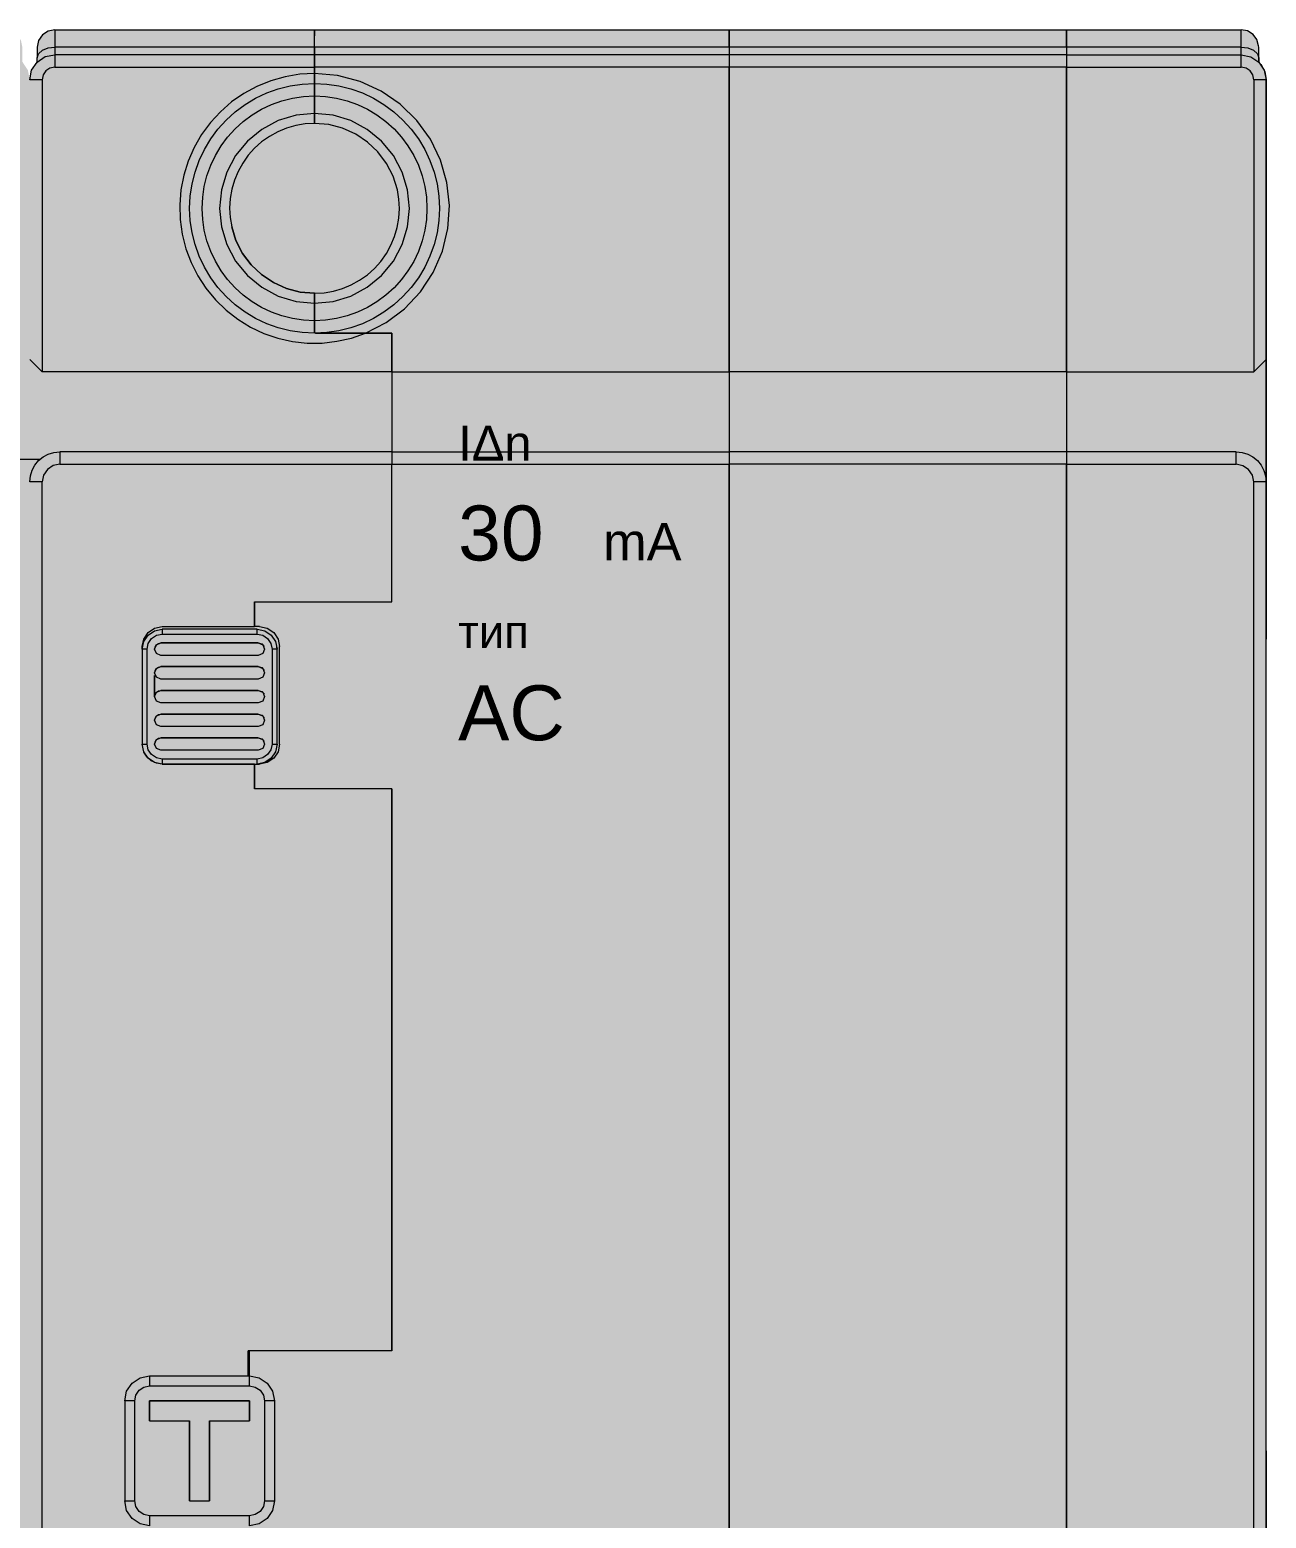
# Model space of a CAD drawing. Header units: millimetres. Extents: x 0 to 418, y -44 to 411.
# Drawn here: x 215.9 to 265.4, y 169.7 to 229.2 of the extents above; entities that cross this region are included whole.
import ezdxf
from ezdxf.enums import TextEntityAlignment as Align

# ---------------------------------------------------------------- set-up
doc = ezdxf.new("R2010")
doc.units = ezdxf.units.MM
for name, color, linetype, lineweight, true_color in [('BODY', 7, 'Continuous', 5, 0xf0f1eb), ('DETAILS', 7, 'Continuous', 5, 0x2f373d), ('LEVERS', 7, 'Continuous', 5, 0x2b7ac1), ('MARKING', 7, 'Continuous', 5, 0x2f373d), ('TERMINALS', 7, 'Continuous', 5, 0xa4adb6), ('TEST', 7, 'Continuous', 5, 0xf49226)]:
    doc.layers.add(name, color=color, linetype=linetype, lineweight=lineweight, true_color=true_color)
doc.layers.add('PARAMETERS', color=7, linetype='Continuous', plot=False)
doc.styles.add('BLOCK_ARIAL', font='arial.ttf')

# ---------------------------------------------------------------- blocks, each defined once
blk = doc.blocks.new('DA_3P_103_5')
at = {"layer": 'BODY', "true_color": 0xf0f1eb}
blk.add_hatch(color=7, dxfattribs=at).paths.add_polyline_path([(0.75, 13.45), (0.75, 15.575), (0.64, 15.7), (0.53, 15.82), (0.45, 16.14), (0.45, 16.145), (0.45, 16.15), (0.45, 16.57), (0.45, 16.575), (0.45, 16.734), (0.44, 16.74), (0.392, 16.815), (0.33, 16.88), (0.323, 16.894), (0.304, 16.916), (0.3, 16.92), (0.279, 16.971), (0.257, 17.023), (0.225, 17.07), (0.216, 17.117), (0.212, 17.124), (0.204, 17.14), (0.199, 17.171), (0.211, 17.141), (0.15, 17.45), (0.15, 28.75), (0.15, 33.54), (0.15, 33.55), (0.15, 35.05), (0.15, 39.29), (0.15, 39.43), (0.15, 39.44), (0.15, 39.49), (0.15, 43.2), (0.15, 43.44), (0.15, 44.12), (0.15, 44.125), (0.15, 46.35), (0.15, 48.58), (0.15, 49.26), (0.15, 49.44), (0.15, 49.5), (0.15, 52.81), (0.15, 52.82), (0.15, 53.26), (0.15, 74.65), (0.15, 76.15), (0.15, 76.19), (0.15, 80.95), (0.15, 92.25), (0.225, 92.635), (0.335, 92.795), (0.44, 92.96), (0.45, 92.966), (0.45, 93.125), (0.45, 93.13), (0.45, 93.55), (0.45, 93.555), (0.45, 93.56), (0.46, 93.605), (0.505, 93.82), (0.655, 94.045), (0.658, 94.047), (0.66, 94.05), (0.88, 94.2), (1.15, 94.25), (9.05, 94.25), (17.05, 94.25), (17.32, 94.2), (17.54, 94.05), (17.542, 94.047), (17.545, 94.045), (17.58, 93.992), (17.7, 93.82), (17.75, 93.56), (17.75, 93.555), (17.75, 93.55), (17.75, 93.13), (17.75, 93.125), (17.75, 92.966), (17.76, 92.96), (17.865, 92.795), (17.975, 92.635), (18.05, 92.25), (18.125, 92.635), (18.235, 92.795), (18.34, 92.96), (18.35, 92.966), (18.35, 93.125), (18.35, 93.13), (18.35, 93.55), (18.35, 93.555), (18.35, 93.56), (18.36, 93.605), (18.405, 93.82), (18.555, 94.045), (18.558, 94.047), (18.56, 94.05), (18.78, 94.2), (19.05, 94.25), (26.95, 94.25), (34.95, 94.25), (35.22, 94.2), (35.44, 94.05), (35.442, 94.047), (35.445, 94.045), (35.48, 93.992), (35.6, 93.82), (35.65, 93.56), (35.65, 93.555), (35.65, 93.55), (35.65, 93.13), (35.65, 93.125), (35.65, 92.966), (35.66, 92.96), (35.765, 92.795), (35.875, 92.635), (35.95, 92.25), (36.025, 92.635), (36.135, 92.795), (36.24, 92.96), (36.25, 92.966), (36.25, 93.125), (36.25, 93.13), (36.25, 93.55), (36.25, 93.555), (36.25, 93.56), (36.26, 93.605), (36.305, 93.82), (36.455, 94.045), (36.458, 94.047), (36.46, 94.05), (36.68, 94.2), (36.95, 94.25), (44.85, 94.25), (52.85, 94.25), (53.12, 94.2), (53.34, 94.05), (53.342, 94.047), (53.345, 94.045), (53.38, 93.992), (53.5, 93.82), (53.55, 93.56), (53.55, 93.555), (53.55, 93.55), (53.55, 93.13), (53.55, 93.125), (53.55, 92.966), (53.56, 92.96), (53.665, 92.795), (53.775, 92.635), (53.85, 92.25), (53.925, 92.635), (54.035, 92.795), (54.14, 92.96), (54.15, 92.966), (54.15, 93.125), (54.15, 93.13), (54.15, 93.55), (54.15, 93.555), (54.15, 93.56), (54.16, 93.605), (54.205, 93.82), (54.355, 94.045), (54.358, 94.047), (54.36, 94.05), (54.58, 94.2), (54.85, 94.25), (65.25, 94.25), (81.85, 94.25), (95.35, 94.25), (102.35, 94.25), (102.605, 94.2), (102.735, 94.12), (102.82, 94.07), (102.823, 94.066), (102.825, 94.065), (102.98, 93.86), (103.05, 93.61), (103.05, 93.55), (103.05, 93.13), (103.05, 93.125), (103.05, 92.966), (103.06, 92.96), (103.192, 92.753), (103.234, 92.691), (103.275, 92.63), (103.279, 92.609), (103.295, 92.58), (103.35, 92.25), (103.35, 91.055), (103.35, 91.05), (103.35, 91), (103.35, 90.995), (103.35, 90.845), (103.35, 90.84), (103.35, 90.35), (103.35, 85.28), (103.35, 85.18), (103.35, 85.11), (103.35, 83.51), (103.35, 81.99), (103.35, 81.82), (103.35, 81.815), (103.35, 81.75), (103.35, 81.05), (103.35, 80.8), (103.35, 80.77), (103.35, 80.765), (103.35, 80.69), (103.35, 80.665), (103.35, 80.66), (103.35, 80.62), (103.35, 80.615), (103.35, 80.365), (103.35, 80.36), (103.35, 80.28), (103.35, 80.27), (103.35, 80.25), (103.35, 80.22), (103.35, 80.14), (103.35, 80.135), (103.35, 79.81), (103.35, 78.905), (103.35, 78.9), (103.35, 78.75), (103.35, 78.35), (103.35, 76.19), (103.35, 76.185), (103.35, 76.155), (103.35, 76.15), (103.35, 72.85), (103.35, 72.25), (103.35, 72.245), (103.35, 69.85), (103.35, 68.79), (103.35, 68.465), (103.35, 68.46), (103.35, 68.38), (103.35, 68.35), (103.35, 40.11), (103.35, 40.105), (103.35, 39.18), (103.35, 38.85), (103.35, 38.41), (103.35, 37.35), (103.35, 34.36), (103.35, 34.355), (103.35, 34.35), (103.35, 33.925), (103.35, 33.92), (103.35, 33.55), (103.35, 33.545), (103.35, 33.54), (103.35, 33.51), (103.35, 32.72), (103.35, 31.35), (103.35, 30.95), (103.35, 30.8), (103.35, 30.795), (103.35, 29.89), (103.35, 29.45), (103.35, 29.43), (103.35, 29.085), (103.35, 29.08), (103.35, 29.01), (103.35, 28.9), (103.35, 28.65), (103.35, 27.95), (103.35, 26.19), (103.35, 19.35), (103.35, 18.855), (103.35, 18.85), (103.35, 18.705), (103.35, 18.7), (103.35, 18.65), (103.35, 18.645), (103.35, 17.45), (103.35, 16.55), (103.35, 8.25), (103.31, 8.06), (103.205, 7.895), (103.04, 7.79), (102.85, 7.75), (101.85, 7.75), (101.67, 7.78), (101.51, 7.88), (101.503, 7.89), (101.495, 7.895), (101.442, 7.979), (101.4, 8.035), (101.397, 8.05), (101.39, 8.06), (101.35, 8.25), (101.35, 14.39), (101.195, 14.245), (101.01, 14.14), (100.81, 14.07), (100.6, 14.05), (91.1, 14.05), (90.715, 14.125), (90.485, 14.28), (90.39, 14.34), (90.312, 14.463), (90.175, 14.665), (90.1, 15.05), (90.1, 15.441), (89.87, 15.4), (89.63, 15.25), (89.45, 15.03), (89.36, 14.76), (89.35, 14.67), (89.35, 14.65), (89.35, 9.75), (89.35, 9.745), (89.35, 8.25), (89.32, 8.08), (89.311, 8.065), (89.311, 8.065), (89.31, 8.06), (89.205, 7.895), (89.068, 7.808), (89.04, 7.79), (88.85, 7.75), (88.35, 7.75), (88.16, 7.79), (88.132, 7.808), (87.995, 7.895), (87.89, 8.06), (87.889, 8.065), (87.88, 8.08), (87.85, 8.25), (87.85, 14.65), (87.85, 14.655), (87.85, 14.67), (87.84, 14.76), (87.75, 15.03), (87.57, 15.25), (87.33, 15.4), (87.05, 15.45), (81.85, 15.45), (76.65, 15.45), (76.37, 15.4), (76.13, 15.25), (75.95, 15.03), (75.86, 14.76), (75.85, 14.67), (75.85, 14.65), (75.85, 9.75), (75.85, 9.745), (75.85, 8.25), (75.82, 8.08), (75.811, 8.065), (75.811, 8.065), (75.81, 8.06), (75.705, 7.895), (75.568, 7.808), (75.54, 7.79), (75.35, 7.75), (74.85, 7.75), (74.66, 7.79), (74.632, 7.808), (74.495, 7.895), (74.39, 8.06), (74.389, 8.065), (74.38, 8.08), (74.35, 8.25), (74.35, 14.65), (74.35, 14.655), (74.35, 14.67), (74.34, 14.76), (74.25, 15.03), (74.07, 15.25), (73.83, 15.4), (73.55, 15.45), (68.35, 15.45), (62.85, 15.45), (62.66, 15.41), (62.5, 15.305), (62.445, 15.225), (62.39, 15.14), (62.35, 14.95), (62.35, 6.38), (62.35, 5.25), (62.35, 2.75), (62.35, 2.745), (62.35, 1.25), (62.32, 0.98), (62.279, 0.886), (62.275, 0.865), (62.261, 0.845), (62.22, 0.75), (62.091, 0.589), (62.06, 0.54), (61.987, 0.493), (61.853, 0.408), (61.73, 0.325), (61.35, 0.25), (53.85, 0.25), (50.255, 0.25), (50.25, 0.25), (50.195, 0.25), (50.19, 0.25), (50.02, 0.25), (49.455, 0.25), (49.45, 0.25), (48.955, 0.25), (48.95, 0.25), (48.39, 0.25), (48.215, 0.25), (48.21, 0.25), (48.155, 0.25), (48.15, 0.25), (46.145, 0.25), (46.14, 0.25), (46.085, 0.25), (46.08, 0.25), (45.91, 0.25), (45.345, 0.25), (45.34, 0.25), (44.845, 0.25), (44.84, 0.25), (44.28, 0.25), (44.105, 0.25), (44.1, 0.25), (44.045, 0.25), (44.04, 0.25), (41.98, 0.25), (41.92, 0.25), (41.745, 0.25), (41.74, 0.25), (41.18, 0.25), (40.68, 0.25), (40.115, 0.25), (40.11, 0.25), (39.94, 0.25), (39.88, 0.25), (32.38, 0.25), (32.32, 0.25), (32.145, 0.25), (32.14, 0.25), (31.58, 0.25), (31.08, 0.25), (30.515, 0.25), (30.51, 0.25), (30.34, 0.25), (30.28, 0.25), (28.215, 0.25), (28.21, 0.25), (28.15, 0.25), (27.98, 0.25), (27.415, 0.25), (27.41, 0.25), (26.915, 0.25), (26.91, 0.25), (26.35, 0.25), (26.175, 0.25), (26.17, 0.25), (26.115, 0.25), (26.11, 0.25), (24.105, 0.25), (24.1, 0.25), (24.045, 0.25), (24.04, 0.25), (23.87, 0.25), (23.305, 0.25), (23.3, 0.25), (22.805, 0.25), (22.8, 0.25), (22.24, 0.25), (22.065, 0.25), (22.06, 0.25), (22.005, 0.25), (22, 0.25), (20.79, 0.25), (15.71, 0.25), (15.705, 0.25), (14.5, 0.25), (14.495, 0.25), (14.435, 0.25), (14.43, 0.25), (14.26, 0.25), (13.7, 0.25), (13.695, 0.25), (13.2, 0.25), (13.195, 0.25), (12.63, 0.25), (12.46, 0.25), (12.455, 0.25), (12.4, 0.25), (12.395, 0.25), (10.39, 0.25), (10.385, 0.25), (10.33, 0.25), (10.325, 0.25), (10.15, 0.25), (9.59, 0.25), (9.585, 0.25), (9.09, 0.25), (9.085, 0.25), (8.52, 0.25), (8.35, 0.25), (8.345, 0.25), (8.29, 0.25), (8.285, 0.25), (6.22, 0.25), (6.16, 0.25), (5.99, 0.25), (5.985, 0.25), (5.42, 0.25), (1.45, 0.25), (1.065, 0.325), (0.905, 0.435), (0.74, 0.54), (0.608, 0.747), (0.525, 0.87), (0.45, 1.25), (0.45, 13.45)])
at = {"layer": 'LEVERS'}
blk.add_hatch(color=256, dxfattribs=at).paths.add_polyline_path([(58.585, 65.085), (58.576, 65.099), (58.41, 65.345), (58.35, 65.65), (58.35, 69.45), (58.35, 69.55), (58.41, 69.855), (58.585, 70.115), (58.845, 70.29), (59.15, 70.35), (62.85, 70.35), (63.05, 70.35), (63.355, 70.29), (63.615, 70.115), (63.79, 69.855), (63.85, 69.55), (63.85, 65.65), (63.79, 65.345), (63.615, 65.085), (63.355, 64.91), (63.05, 64.85), (62.95, 64.85), (62.85, 64.85), (59.15, 64.85), (58.925, 64.88), (58.874, 64.904), (58.845, 64.91), (58.804, 64.938), (58.715, 64.98), (58.618, 65.063)])
at = {"layer": 'TERMINALS', "true_color": 0xa4adb6}
blk.add_hatch(color=253, dxfattribs=at).paths.add_polyline_path([(64.331, 81.779), (64.327, 81.779), (64.197, 81.804), (64.067, 81.831), (63.938, 81.862), (63.833, 81.889), (63.785, 81.9), (63.74, 81.916), (63.683, 81.932), (63.556, 81.972), (63.431, 82.015), (63.307, 82.062), (63.184, 82.111), (63.062, 82.163), (62.941, 82.218), (62.822, 82.276), (62.705, 82.337), (62.589, 82.401), (62.474, 82.468), (62.361, 82.538), (62.25, 82.61), (62.141, 82.685), (62.033, 82.762), (61.928, 82.843), (61.824, 82.926), (61.723, 83.011), (61.624, 83.099), (61.527, 83.189), (61.432, 83.281), (61.339, 83.376), (61.281, 83.439), (61.28, 83.44), (61.279, 83.441), (61.249, 83.473), (61.161, 83.573), (61.076, 83.674), (60.993, 83.778), (60.913, 83.883), (60.905, 83.894), (60.9, 83.9), (60.894, 83.909), (60.835, 83.99), (60.76, 84.1), (60.688, 84.211), (60.618, 84.324), (60.592, 84.369), (60.575, 84.395), (60.562, 84.421), (60.552, 84.438), (60.488, 84.554), (60.427, 84.672), (60.369, 84.791), (60.328, 84.88), (60.305, 84.925), (60.289, 84.968), (60.261, 85.033), (60.212, 85.156), (60.166, 85.281), (60.123, 85.406), (60.083, 85.532), (60.046, 85.66), (60.012, 85.788), (59.981, 85.917), (59.956, 86.038), (59.95, 86.06), (59.946, 86.088), (59.93, 86.177), (59.909, 86.307), (59.891, 86.439), (59.876, 86.571), (59.865, 86.703), (59.857, 86.835), (59.852, 86.967), (59.85, 87.1), (59.851, 87.202), (59.85, 87.245), (59.854, 87.294), (59.857, 87.365), (59.865, 87.497), (59.876, 87.629), (59.891, 87.761), (59.897, 87.81), (59.9, 87.84), (59.905, 87.865), (59.909, 87.892), (59.93, 88.023), (59.954, 88.153), (59.981, 88.283), (60.012, 88.412), (60.046, 88.54), (60.083, 88.667), (60.123, 88.794), (60.166, 88.919), (60.179, 88.955), (60.19, 88.99), (60.205, 89.023), (60.212, 89.043), (60.261, 89.166), (60.313, 89.288), (60.369, 89.409), (60.427, 89.527), (60.43, 89.535), (60.435, 89.544), (60.488, 89.645), (60.552, 89.761), (60.618, 89.876), (60.688, 89.989), (60.76, 90.1), (60.835, 90.209), (60.913, 90.317), (60.993, 90.422), (61.076, 90.526), (61.161, 90.627), (61.249, 90.726), (61.339, 90.823), (61.432, 90.918), (61.527, 91.011), (61.624, 91.101), (61.723, 91.189), (61.824, 91.274), (61.91, 91.343), (61.93, 91.36), (61.954, 91.376), (62.033, 91.437), (62.141, 91.515), (62.25, 91.59), (62.361, 91.662), (62.397, 91.684), (62.42, 91.7), (62.444, 91.713), (62.474, 91.732), (62.589, 91.798), (62.705, 91.862), (62.705, 91.862), (62.705, 91.862), (62.822, 91.923), (62.91, 91.966), (62.945, 91.985), (62.98, 91.999), (63.062, 92.037), (63.184, 92.089), (63.307, 92.138), (63.431, 92.184), (63.556, 92.227), (63.683, 92.267), (63.81, 92.304), (63.938, 92.338), (64.056, 92.366), (64.07, 92.37), (64.086, 92.373), (64.197, 92.396), (64.327, 92.42), (64.458, 92.441), (64.589, 92.459), (64.721, 92.474), (64.853, 92.485), (64.985, 92.493), (65.118, 92.498), (65.246, 92.5), (65.25, 92.5), (65.253, 92.5), (65.383, 92.498), (65.515, 92.493), (65.647, 92.485), (65.78, 92.474), (65.911, 92.459), (66.043, 92.441), (66.173, 92.42), (66.175, 92.42), (66.175, 92.42), (66.175, 92.42), (66.304, 92.396), (66.433, 92.369), (66.562, 92.338), (66.69, 92.304), (66.818, 92.267), (66.944, 92.227), (67.041, 92.194), (67.075, 92.185), (67.107, 92.17), (67.194, 92.138), (67.317, 92.089), (67.439, 92.037), (67.559, 91.981), (67.678, 91.923), (67.796, 91.862), (67.912, 91.798), (68.026, 91.732), (68.139, 91.662), (68.25, 91.59), (68.36, 91.515), (68.467, 91.437), (68.572, 91.357), (68.676, 91.274), (68.777, 91.189), (68.877, 91.101), (68.974, 91.011), (69.069, 90.918), (69.161, 90.823), (69.251, 90.726), (69.339, 90.627), (69.345, 90.62), (69.345, 90.62), (69.345, 90.62), (69.424, 90.526), (69.507, 90.422), (69.588, 90.317), (69.665, 90.209), (69.74, 90.1), (69.812, 89.989), (69.881, 89.877), (69.89, 89.865), (69.898, 89.848), (69.949, 89.761), (70.013, 89.645), (70.074, 89.528), (70.132, 89.409), (70.187, 89.288), (70.239, 89.166), (70.287, 89.046), (70.295, 89.03), (70.301, 89.01), (70.335, 88.919), (70.378, 88.794), (70.418, 88.667), (70.455, 88.54), (70.488, 88.412), (70.519, 88.283), (70.546, 88.153), (70.547, 88.151), (70.55, 88.14), (70.551, 88.126), (70.571, 88.023), (70.592, 87.892), (70.61, 87.761), (70.624, 87.629), (70.636, 87.497), (70.644, 87.365), (70.649, 87.232), (70.649, 87.228), (70.65, 87.215), (70.649, 87.199), (70.65, 87.1), (70.649, 86.967), (70.644, 86.835), (70.636, 86.703), (70.624, 86.571), (70.61, 86.439), (70.592, 86.307), (70.591, 86.301), (70.59, 86.29), (70.587, 86.277), (70.571, 86.177), (70.546, 86.046), (70.519, 85.917), (70.488, 85.788), (70.455, 85.66), (70.418, 85.532), (70.378, 85.406), (70.335, 85.281), (70.288, 85.156), (70.239, 85.033), (70.187, 84.911), (70.132, 84.791), (70.074, 84.672), (70.013, 84.554), (69.949, 84.438), (69.882, 84.324), (69.812, 84.211), (69.74, 84.1), (69.665, 83.99), (69.588, 83.883), (69.507, 83.778), (69.503, 83.772), (69.495, 83.76), (69.483, 83.747), (69.424, 83.674), (69.339, 83.573), (69.251, 83.473), (69.161, 83.376), (69.069, 83.281), (68.974, 83.189), (68.883, 83.104), (68.86, 83.08), (68.832, 83.059), (68.777, 83.011), (68.676, 82.926), (68.572, 82.843), (68.467, 82.762), (68.36, 82.685), (68.25, 82.61), (68.139, 82.538), (68.026, 82.468), (67.912, 82.401), (67.796, 82.337), (67.678, 82.276), (67.559, 82.218), (67.559, 82.218), (67.559, 82.218), (67.439, 82.163), (67.317, 82.111), (67.291, 82.101), (67.29, 82.1), (67.287, 82.099), (67.194, 82.062), (67.069, 82.015), (66.944, 81.972), (66.818, 81.932), (66.733, 81.908), (66.725, 81.905), (66.719, 81.904), (66.69, 81.895), (66.562, 81.862), (66.433, 81.831), (66.304, 81.804), (66.173, 81.779), (66.043, 81.758), (65.911, 81.74), (65.78, 81.726), (65.647, 81.714), (65.515, 81.706), (65.383, 81.701), (65.25, 81.7), (65.118, 81.701), (64.985, 81.706), (64.853, 81.714), (64.721, 81.726), (64.589, 81.74), (64.458, 81.758), (64.41, 81.766), (64.37, 81.77)])
at = {"layer": 'TEST', "true_color": 0xf49226}
blk.add_hatch(color=30, dxfattribs=at).paths.add_polyline_path([(58.286, 34.421), (58.265, 34.425), (58.185, 34.48), (57.945, 34.645), (57.725, 34.965), (57.65, 35.35), (57.65, 39.35), (57.725, 39.735), (57.945, 40.055), (58.265, 40.275), (58.65, 40.35), (62.6, 40.35), (62.6, 41.35), (62.65, 41.35), (62.65, 40.35), (63.035, 40.275), (63.355, 40.055), (63.575, 39.735), (63.65, 39.35), (63.65, 35.35), (63.575, 34.965), (63.355, 34.645), (63.035, 34.425), (62.65, 34.35), (62.65, 33.35), (62.6, 33.35), (62.6, 34.35), (58.65, 34.35), (58.305, 34.41)])
at = {"layer": 'DETAILS', "color": 250, "linetype": 'ByBlock', "lineweight": 5, "true_color": 0x2f373d}
for p, q in [((54.85, 94.25), (65.25, 94.25)), ((65.25, 94.25), (81.85, 94.25)), ((81.85, 94.25), (95.35, 94.25)), ((95.35, 94.25), (102.35, 94.25)), ((65.25, 93.557), (54.85, 93.558)), ((65.25, 93.25), (54.85, 93.25)), ((54.85, 93.25), (54.85, 92.75)), ((81.85, 93.557), (65.25, 93.557)), ((65.25, 93.25), (65.25, 92.75)), ((65.25, 92.75), (65.25, 93.25)), ((81.85, 93.25), (65.25, 93.25)), ((95.35, 93.557), (81.85, 93.557)), ((81.85, 93.25), (81.85, 92.75)), ((81.85, 93.25), (81.85, 92.75)), ((95.35, 93.25), (81.85, 93.25)), ((102.35, 93.557), (95.35, 93.557)), ((95.35, 93.25), (95.35, 92.75)), ((95.35, 93.25), (95.35, 92.75)), ((95.35, 93.25), (102.35, 93.25)), ((102.35, 92.75), (102.35, 93.25)), ((54.85, 92.75), (65.25, 92.75)), ((65.25, 92.5), (65.25, 92.75)), ((65.25, 92.75), (65.25, 92.5)), ((81.85, 92.75), (65.25, 92.75)), ((81.85, 80.55), (81.85, 92.75)), ((81.85, 92.75), (81.85, 80.55)), ((95.35, 92.75), (81.85, 92.75)), ((95.35, 92.75), (95.35, 80.55)), ((95.35, 80.55), (95.35, 92.75)), ((95.35, 92.75), (102.35, 92.75)), ((54.35, 92.25), (53.85, 92.25)), ((54.35, 92.25), (54.35, 80.55)), ((65.25, 92.1), (65.25, 92.1)), ((65.25, 92.1), (65.25, 91.6)), ((65.25, 92.1), (65.25, 92.1)), ((65.25, 91.6), (65.25, 92.1)), ((66.812, 91.85), (66.811, 91.85)), ((103.35, 92.25), (102.85, 92.25)), ((102.85, 92.249), (102.85, 80.55)), ((103.35, 92.25), (103.35, 83.51)), ((103.35, 81.05), (103.35, 92.25)), ((65.25, 90.9), (65.25, 91.6)), ((65.25, 91.6), (65.25, 90.9)), ((67.088, 91.75), (67.088, 91.75)), ((103.35, 91.049), (103.35, 81.749)), ((103.35, 91.049), (103.35, 91.049)), ((103.35, 91.049), (103.35, 91.049)), ((103.35, 85.281), (103.35, 90.349)), ((65.25, 83.3), (65.25, 82.6)), ((65.25, 82.6), (65.25, 83.3)), ((63.413, 82.45), (63.412, 82.45)), ((65.25, 82.6), (65.25, 82.1)), ((65.25, 82.1), (65.25, 82.6)), ((65.25, 82.1), (65.25, 82.1)), ((67.29, 82.1), (65.282, 82.1)), ((68.35, 82.1), (67.29, 82.1)), ((67.29, 82.1), (68.35, 82.1)), ((68.35, 82.1), (68.35, 80.55)), ((68.35, 80.55), (68.35, 82.1)), ((103.35, 72.249), (103.35, 81.817)), ((103.35, 72.249), (103.35, 81.817)), ((103.35, 81.749), (103.35, 81.749)), ((54.35, 80.55), (53.85, 81.05)), ((68.35, 80.55), (54.35, 80.55)), ((68.35, 80.55), (68.35, 77.35)), ((68.35, 80.55), (68.35, 77.35)), ((68.35, 80.55), (81.85, 80.55)), ((81.85, 80.55), (81.85, 77.35)), ((81.85, 80.55), (81.85, 77.35)), ((95.35, 80.55), (81.85, 80.55)), ((95.35, 80.55), (95.35, 77.35)), ((95.35, 80.55), (95.35, 77.35)), ((95.35, 80.55), (102.85, 80.55)), ((102.85, 80.55), (103.35, 81.05)), ((103.35, 81.05), (103.35, 76.155)), ((103.35, 80.616), (103.35, 69.85)), ((103.35, 80.249), (103.35, 80.249)), ((103.35, 30.949), (103.35, 78.749)), ((103.35, 78.749), (103.35, 78.749)), ((54.256, 77.05), (53.444, 77.05)), ((68.35, 77.35), (55.05, 77.35)), ((55.05, 77.35), (55.05, 76.85)), ((68.35, 77.35), (68.35, 76.85)), ((68.35, 77.35), (68.35, 76.85)), ((68.35, 77.35), (81.85, 77.35)), ((81.85, 77.35), (81.85, 76.85)), ((81.85, 77.35), (81.85, 76.85)), ((95.35, 77.35), (81.85, 77.35)), ((95.35, 77.35), (95.35, 76.85)), ((95.35, 77.35), (95.35, 76.85)), ((102.15, 77.35), (95.35, 77.35)), ((102.15, 76.85), (102.15, 77.35)), ((55.05, 76.85), (68.35, 76.85)), ((68.35, 71.35), (68.35, 76.85)), ((68.35, 71.35), (68.35, 76.85)), ((68.35, 76.85), (81.85, 76.85)), ((81.85, 32.85), (81.85, 76.85)), ((81.85, 76.85), (81.85, 32.85)), ((95.35, 76.85), (81.85, 76.85)), ((95.35, 76.85), (95.35, 32.85)), ((95.35, 32.85), (95.35, 76.85)), ((95.35, 76.85), (102.15, 76.85)), ((54.35, 76.15), (53.85, 76.15)), ((54.35, 33.55), (54.35, 76.15)), ((102.85, 33.55), (102.85, 76.15)), ((103.35, 76.15), (102.85, 76.15)), ((103.35, 33.55), (103.35, 76.15)), ((103.35, 72.849), (103.35, 72.249)), ((103.35, 34.349), (103.35, 72.849)), ((103.35, 34.349), (103.35, 72.849)), ((62.85, 71.35), (62.85, 70.35)), ((62.85, 71.35), (68.35, 71.35)), ((62.85, 70.35), (62.85, 71.35)), ((62.85, 71.35), (68.35, 71.35)), ((59.15, 70.35), (62.85, 70.35)), ((59.15, 70.35), (59.15, 70.35)), ((59.15, 70.35), (59.15, 70.35)), ((62.85, 70.35), (62.85, 70.35)), ((63.05, 70.35), (62.85, 70.35)), ((62.85, 70.35), (62.85, 70.35)), ((63.05, 70.35), (63.05, 70.35)), ((63.05, 70.35), (63.05, 70.35)), ((62.95, 70.25), (59.15, 70.25)), ((59.15, 70.25), (59.15, 70.05)), ((59.15, 70.05), (62.95, 70.05)), ((62.95, 70.05), (62.95, 70.25)), ((58.35, 69.452), (58.35, 69.55)), ((58.35, 69.55), (58.35, 69.55)), ((58.35, 69.45), (58.35, 65.65)), ((58.55, 69.45), (58.35, 69.45)), ((58.55, 65.65), (58.55, 69.45)), ((59.1, 69.7), (63, 69.7)), ((63, 69.7), (59.1, 69.7)), ((63, 69.2), (59.1, 69.2)), ((63.55, 69.45), (63.55, 65.65)), ((63.75, 69.45), (63.55, 69.45)), ((63.75, 65.65), (63.75, 69.45)), ((63.75, 65.65), (63.75, 69.45)), ((63.85, 65.65), (63.85, 69.55)), ((59.1, 68.75), (63, 68.75)), ((63, 68.75), (59.1, 68.75)), ((63, 68.25), (59.1, 68.25)), ((103.35, 68.35), (103.35, 68.35)), ((59.1, 67.8), (63, 67.8)), ((63, 67.8), (59.1, 67.8)), ((63, 67.3), (59.1, 67.3)), ((59.1, 66.85), (63, 66.85)), ((63, 66.85), (59.1, 66.85)), ((63, 66.35), (59.1, 66.35)), ((58.35, 65.65), (58.55, 65.65)), ((59.1, 65.9), (63, 65.9)), ((63, 65.9), (59.1, 65.9)), ((63.55, 65.65), (63.75, 65.65)), ((63, 65.4), (59.1, 65.4)), ((62.95, 65.05), (59.15, 65.05)), ((59.15, 65.05), (59.15, 64.85)), ((62.95, 64.85), (62.95, 65.05)), ((59.15, 64.85), (62.95, 64.85)), ((62.85, 64.85), (59.15, 64.85)), ((62.85, 64.85), (62.85, 63.85)), ((62.85, 63.85), (62.85, 64.85)), ((62.85, 64.85), (63.05, 64.85)), ((68.35, 63.85), (62.85, 63.85)), ((68.35, 63.85), (62.85, 63.85)), ((68.35, 41.35), (68.35, 63.85)), ((68.35, 63.85), (68.35, 41.35)), ((62.6, 40.35), (62.6, 41.35)), ((68.35, 41.35), (62.6, 41.35)), ((68.35, 41.35), (62.65, 41.35)), ((62.65, 40.35), (62.65, 41.35)), ((58.65, 40.35), (62.65, 40.35)), ((58.65, 40.35), (58.65, 39.95)), ((58.65, 39.95), (62.65, 39.95)), ((62.65, 39.95), (62.65, 40.35)), ((57.65, 39.35), (57.65, 35.35)), ((58.05, 39.35), (57.65, 39.35)), ((58.05, 35.35), (58.05, 39.35)), ((62.65, 39.35), (58.65, 39.35)), ((58.65, 39.35), (58.65, 38.55)), ((58.65, 38.55), (58.65, 39.35)), ((58.65, 39.35), (62.65, 39.35)), ((62.65, 38.55), (62.65, 39.35)), ((62.65, 39.35), (62.65, 38.55)), ((63.25, 39.35), (63.25, 35.35)), ((63.65, 39.35), (63.25, 39.35)), ((63.65, 39.35), (63.65, 35.35)), ((103.35, 38.85), (103.35, 38.85)), ((58.65, 38.55), (60.25, 38.55)), ((60.25, 38.55), (60.25, 35.35)), ((60.25, 35.35), (60.25, 38.55)), ((61.05, 35.35), (61.05, 38.55)), ((61.05, 38.55), (62.65, 38.55)), ((61.05, 38.55), (61.05, 35.35)), ((103.35, 37.35), (103.35, 29.084)), ((57.65, 35.35), (58.05, 35.35)), ((60.25, 35.35), (61.05, 35.35)), ((63.25, 35.35), (63.65, 35.35)), ((62.65, 34.75), (58.65, 34.75)), ((58.65, 34.75), (58.65, 34.35)), ((62.65, 34.35), (62.65, 34.75))]:
    blk.add_line(p, q, dxfattribs=at)
for points in [[(54.85, 94.25), (54.584, 94.197), (54.357, 94.047), (54.205, 93.822), (54.15, 93.555), (54.15, 93.548), (54.15, 93.127)], [(54.85, 94.25), (54.85, 94.204), (54.85, 94.068), (54.85, 93.558)], [(65.25, 93.557), (65.25, 94.067), (65.25, 94.204), (65.25, 94.25)], [(65.25, 94.25), (65.25, 94.188), (65.25, 94.009)], [(65.25, 93.557), (65.25, 94.067), (65.25, 94.204), (65.25, 94.25)], [(81.85, 94.25), (81.85, 94.203), (81.85, 94.067), (81.85, 93.557)], [(81.85, 93.557), (81.85, 94.067), (81.85, 94.203), (81.85, 94.25)], [(95.35, 94.25), (95.35, 94.203), (95.35, 94.067), (95.35, 93.557)], [(95.35, 93.557), (95.35, 94.067), (95.35, 94.203), (95.35, 94.25)], [(102.35, 93.557), (102.35, 94.067), (102.35, 94.203), (102.35, 94.25)], [(103.05, 93.126), (103.05, 93.549), (103.047, 93.612), (102.978, 93.86), (102.823, 94.066), (102.604, 94.202), (102.35, 94.25)], [(53.85, 92.25), (53.926, 92.633), (54.143, 92.957), (54.468, 93.174), (54.85, 93.25)], [(54.15, 93.127), (54.204, 93.292), (54.355, 93.431), (54.582, 93.525), (54.85, 93.558)], [(54.15, 93.127), (54.15, 93.127)], [(54.15, 92.964), (54.15, 93.127)], [(54.15, 92.964), (54.15, 93.127)], [(54.15, 93.127), (54.15, 93.127)], [(54.85, 93.558), (54.85, 93.25)], [(65.25, 93.557), (65.25, 93.25)], [(65.25, 93.25), (65.25, 93.557)], [(81.85, 93.557), (81.85, 93.25)], [(81.85, 93.557), (81.85, 93.25)], [(95.35, 93.557), (95.35, 93.25)], [(95.35, 93.557), (95.35, 93.25)], [(102.35, 93.557), (102.618, 93.524), (102.845, 93.431), (102.997, 93.291), (103.05, 93.126)], [(102.35, 93.25), (102.35, 93.27), (102.35, 93.331), (102.35, 93.557)], [(102.35, 93.25), (102.733, 93.173), (103.057, 92.957), (103.274, 92.632), (103.35, 92.25)], [(103.05, 92.964), (103.05, 93.126)], [(103.05, 93.126), (103.05, 93.126)], [(103.05, 93.126), (103.05, 92.964)], [(103.05, 93.126), (103.05, 93.126)], [(103.05, 92.964), (103.05, 93.126)], [(54.85, 92.75), (54.659, 92.712), (54.497, 92.603), (54.388, 92.441), (54.35, 92.25)], [(65.25, 92.5), (64.656, 92.467), (64.069, 92.369), (63.496, 92.207), (62.945, 91.983), (62.421, 91.7), (61.932, 91.36), (61.484, 90.969), (61.081, 90.531), (60.728, 90.051), (60.431, 89.536), (60.192, 88.991), (60.015, 88.422), (59.901, 87.838), (59.852, 87.245), (59.869, 86.65), (59.951, 86.061), (60.098, 85.484), (60.307, 84.926), (60.576, 84.396), (60.902, 83.898), (61.281, 83.439), (61.708, 83.024), (62.178, 82.659), (62.685, 82.348), (63.224, 82.094), (63.787, 81.902), (64.368, 81.772), (64.96, 81.708), (65.555, 81.708), (66.147, 81.775), (66.727, 81.906), (67.29, 82.1)], [(65.25, 92.5), (65.25, 92.217), (65.25, 92.13), (65.25, 92.1)], [(65.25, 92.1), (65.25, 92.13), (65.25, 92.217), (65.25, 92.5)], [(67.29, 82.1), (68.116, 82.523), (68.858, 83.082), (69.493, 83.759), (70.002, 84.535), (70.371, 85.387), (70.589, 86.289), (70.649, 87.216), (70.549, 88.139), (70.293, 89.031), (69.888, 89.867), (69.345, 90.62), (68.682, 91.269), (67.917, 91.796), (67.073, 92.183), (66.175, 92.42), (65.25, 92.5)], [(102.85, 92.249), (102.812, 92.441), (102.704, 92.603), (102.541, 92.712), (102.35, 92.75)], [(103.133, 92.871), (103.294, 92.579), (103.35, 92.25)], [(65.25, 82.1), (64.76, 82.124), (64.275, 82.196), (63.799, 82.315), (63.337, 82.48), (62.893, 82.69), (62.472, 82.942), (62.078, 83.235), (61.715, 83.564), (61.385, 83.928), (61.093, 84.322), (60.841, 84.743), (60.631, 85.186), (60.465, 85.648), (60.346, 86.124), (60.274, 86.61), (60.25, 87.1), (60.274, 87.59), (60.346, 88.075), (60.466, 88.551), (60.631, 89.013), (60.841, 89.457), (61.093, 89.878), (61.385, 90.272), (61.715, 90.635), (62.078, 90.965), (62.472, 91.257), (62.893, 91.509), (63.337, 91.719), (63.799, 91.885), (64.275, 92.004), (64.76, 92.076), (65.25, 92.1)], [(65.25, 82.1), (64.76, 82.124), (64.275, 82.196), (63.799, 82.315), (63.337, 82.48), (62.893, 82.69), (62.472, 82.943), (62.078, 83.235), (61.715, 83.564), (61.385, 83.928), (61.093, 84.322), (60.841, 84.743), (60.631, 85.186), (60.466, 85.648), (60.346, 86.124), (60.274, 86.61), (60.25, 87.1), (60.274, 87.59), (60.346, 88.075), (60.466, 88.551), (60.631, 89.013), (60.841, 89.457), (61.093, 89.878), (61.385, 90.272), (61.715, 90.635), (62.078, 90.965), (62.472, 91.257), (62.893, 91.51), (63.337, 91.719), (63.799, 91.885), (64.275, 92.004), (64.76, 92.076), (65.25, 92.1)], [(65.25, 92.1), (65.74, 92.076), (66.226, 92.004), (66.702, 91.884), (67.164, 91.719), (67.607, 91.509), (68.028, 91.257), (68.422, 90.965), (68.786, 90.635), (69.115, 90.272), (69.408, 89.878), (69.66, 89.457), (69.87, 89.013), (70.035, 88.551), (70.154, 88.075), (70.226, 87.59), (70.25, 87.1), (70.226, 86.61), (70.154, 86.124), (70.035, 85.648), (69.87, 85.186), (69.66, 84.743), (69.408, 84.322), (69.115, 83.928), (68.786, 83.564), (68.422, 83.235), (68.028, 82.942), (67.607, 82.69), (67.164, 82.48), (66.702, 82.315), (66.226, 82.196), (65.74, 82.124), (65.25, 82.1)], [(65.25, 82.6), (64.809, 82.622), (64.372, 82.686), (63.944, 82.794), (63.528, 82.942), (63.129, 83.131), (62.75, 83.358), (62.395, 83.621), (62.068, 83.918), (61.772, 84.245), (61.509, 84.6), (61.282, 84.979), (61.093, 85.378), (60.944, 85.794), (60.837, 86.222), (60.772, 86.659), (60.75, 87.1), (60.772, 87.541), (60.837, 87.978), (60.944, 88.406), (61.093, 88.822), (61.282, 89.221), (61.509, 89.6), (61.772, 89.955), (62.068, 90.282), (62.396, 90.578), (62.75, 90.841), (63.129, 91.068), (63.528, 91.257), (63.944, 91.406), (64.372, 91.513), (64.809, 91.578), (65.25, 91.6)], [(65.25, 91.6), (65.691, 91.578), (66.128, 91.513), (66.556, 91.406), (66.972, 91.257), (67.371, 91.068), (67.75, 90.841), (68.105, 90.578), (68.432, 90.282), (68.729, 89.954), (68.992, 89.6), (69.219, 89.221), (69.408, 88.822), (69.556, 88.406), (69.664, 87.978), (69.728, 87.541), (69.75, 87.1), (69.728, 86.659), (69.664, 86.222), (69.556, 85.793), (69.408, 85.378), (69.219, 84.978), (68.992, 84.6), (68.729, 84.245), (68.432, 83.918), (68.105, 83.621), (67.75, 83.358), (67.371, 83.131), (66.972, 82.942), (66.556, 82.794), (66.128, 82.686), (65.691, 82.621), (65.25, 82.6)], [(65.25, 90.9), (64.509, 90.827), (63.796, 90.611), (63.139, 90.259), (62.563, 89.787), (62.091, 89.211), (61.739, 88.554), (61.523, 87.841), (61.45, 87.1), (61.523, 86.358), (61.739, 85.646), (62.091, 84.989), (62.563, 84.413), (63.139, 83.94), (63.796, 83.589), (64.509, 83.373), (65.25, 83.3)], [(65.25, 90.9), (65.25, 90.5)], [(65.25, 90.5), (65.25, 90.9)], [(65.25, 83.3), (65.992, 83.373), (66.704, 83.589), (67.361, 83.94), (67.937, 84.413), (68.41, 84.989), (68.761, 85.646), (68.977, 86.358), (69.05, 87.1), (68.977, 87.841), (68.761, 88.554), (68.41, 89.211), (67.937, 89.787), (67.361, 90.259), (66.704, 90.611), (65.992, 90.827), (65.25, 90.9)], [(103.35, 91.049), (103.35, 91.053)], [(103.35, 90.349), (103.35, 91.049), (103.35, 91.053)], [(103.35, 91.052), (103.35, 91.049)], [(103.35, 90.349), (103.35, 90.844), (103.35, 90.996), (103.35, 91.049)], [(65.25, 90.5), (64.87, 90.478), (64.495, 90.415), (64.129, 90.31), (63.777, 90.164), (63.444, 89.98), (63.133, 89.761), (62.849, 89.507), (62.595, 89.224), (62.375, 88.914), (62.19, 88.581), (62.043, 88.23), (61.937, 87.864), (61.873, 87.489), (61.85, 87.109), (61.87, 86.729), (61.933, 86.354)], [(65.25, 90.5), (64.87, 90.478), (64.495, 90.415), (64.129, 90.31), (63.777, 90.164), (63.444, 89.98), (63.133, 89.761), (62.849, 89.507), (62.595, 89.224), (62.375, 88.914), (62.19, 88.581), (62.043, 88.23), (61.937, 87.864), (61.873, 87.489), (61.85, 87.109), (61.87, 86.729), (61.933, 86.354)], [(68.567, 87.846), (68.395, 88.392), (68.133, 88.902), (67.79, 89.36), (67.374, 89.755), (66.898, 90.074), (66.376, 90.308), (65.821, 90.452), (65.25, 90.5)], [(68.567, 87.846), (68.395, 88.392), (68.133, 88.902), (67.79, 89.36), (67.374, 89.755), (66.898, 90.074), (66.376, 90.308), (65.821, 90.452), (65.25, 90.5)], [(103.35, 90.349), (103.35, 90.349)], [(65.25, 83.7), (65.63, 83.721), (66.005, 83.785), (66.371, 83.89), (66.723, 84.035), (67.056, 84.219), (67.367, 84.439), (67.651, 84.692), (67.905, 84.976), (68.126, 85.286), (68.311, 85.619), (68.457, 85.97), (68.563, 86.336), (68.628, 86.711), (68.65, 87.091), (68.63, 87.471), (68.567, 87.846)], [(65.25, 83.7), (65.63, 83.721), (66.005, 83.785), (66.371, 83.89), (66.723, 84.035), (67.056, 84.219), (67.367, 84.439), (67.651, 84.692), (67.905, 84.976), (68.126, 85.286), (68.311, 85.619), (68.457, 85.97), (68.563, 86.335), (68.628, 86.711), (68.65, 87.091), (68.63, 87.471), (68.567, 87.846)], [(61.933, 86.354), (62.105, 85.807), (62.367, 85.298), (62.711, 84.839), (63.126, 84.445), (63.602, 84.126), (64.125, 83.891), (64.679, 83.748), (65.25, 83.7)], [(65.25, 83.7), (64.679, 83.748), (64.125, 83.891), (63.602, 84.126), (63.126, 84.445), (62.711, 84.839), (62.367, 85.298), (62.105, 85.807), (61.933, 86.354)], [(103.35, 85.281), (103.35, 85.182), (103.35, 85.108)], [(103.35, 85.108), (103.35, 85.281)], [(103.35, 81.991), (103.35, 85.108)], [(65.25, 83.7), (65.25, 83.669), (65.25, 83.583), (65.25, 83.3)], [(65.25, 83.3), (65.25, 83.583), (65.25, 83.669), (65.25, 83.7)], [(65.283, 82.1), (67.29, 82.1)], [(67.29, 82.1), (65.284, 82.1)], [(103.35, 81.817), (103.35, 81.991)], [(103.35, 81.749), (103.35, 80.689), (103.35, 80.364), (103.35, 80.278), (103.35, 80.249)], [(103.35, 80.8), (103.35, 80.765), (103.35, 80.663), (103.35, 80.268), (103.35, 78.903), (103.35, 76.15)], [(103.35, 80.249), (103.35, 80.221), (103.35, 80.135), (103.35, 79.81), (103.35, 78.749)], [(103.35, 78.35), (103.35, 76.15)], [(53.85, 76.155), (53.874, 76.388), (53.943, 76.613), (54.054, 76.819), (54.203, 77), (54.385, 77.149), (54.592, 77.259), (54.817, 77.327), (55.05, 77.35)], [(102.15, 77.35), (102.384, 77.327), (102.609, 77.258), (102.817, 77.147), (102.999, 76.998), (103.148, 76.816), (103.259, 76.609), (103.327, 76.384), (103.35, 76.15)], [(55.05, 76.85), (54.782, 76.797), (54.555, 76.645), (54.403, 76.418), (54.35, 76.15)], [(102.85, 76.15), (102.797, 76.417), (102.645, 76.645), (102.418, 76.796), (102.15, 76.85)], [(103.327, 76.386), (103.35, 76.186)], [(103.35, 72.848), (103.35, 72.849)], [(103.35, 72.247), (103.35, 72.249)], [(103.35, 72.249), (103.35, 72.247)], [(58.35, 69.55), (58.411, 69.856), (58.584, 70.116), (58.844, 70.289), (59.15, 70.35)], [(63.05, 70.35), (63.356, 70.289), (63.616, 70.116), (63.789, 69.856), (63.85, 69.55)], [(58.35, 69.45), (58.411, 69.756), (58.584, 70.016), (58.844, 70.189), (59.15, 70.25)], [(58.55, 69.45), (58.596, 69.68), (58.726, 69.874), (58.92, 70.004), (59.15, 70.05)], [(62.95, 70.25), (63.256, 70.189), (63.516, 70.016), (63.689, 69.756), (63.75, 69.45)], [(62.95, 70.05), (63.18, 70.004), (63.374, 69.874), (63.504, 69.679), (63.55, 69.45)], [(103.35, 68.35), (103.35, 68.378), (103.35, 68.464), (103.35, 68.789), (103.35, 69.85)], [(59.1, 69.2), (58.923, 69.273), (58.85, 69.45), (58.923, 69.627), (59.1, 69.7)], [(58.851, 69.429), (58.864, 69.531), (58.916, 69.619), (59, 69.679), (59.1, 69.7)], [(63, 69.7), (63.177, 69.627), (63.25, 69.45), (63.177, 69.273), (63, 69.2)], [(63, 69.7), (63.137, 69.659), (63.229, 69.55)], [(63.75, 69.45), (63.747, 69.523)], [(59.1, 68.25), (58.923, 68.323), (58.85, 68.5), (58.923, 68.677), (59.1, 68.75)], [(58.851, 68.479), (58.864, 68.581), (58.916, 68.669), (59, 68.729), (59.1, 68.75)], [(63, 68.75), (63.177, 68.677), (63.25, 68.5), (63.177, 68.323), (63, 68.25)], [(63, 68.75), (63.137, 68.709), (63.229, 68.6)], [(58.85, 67.549), (58.85, 68.151), (58.85, 68.335), (58.85, 68.4)], [(58.85, 68.4), (58.85, 68.151), (58.85, 67.549)], [(59.1, 67.3), (58.923, 67.373), (58.85, 67.55), (58.923, 67.727), (59.1, 67.8)], [(58.851, 67.529), (58.864, 67.631), (58.916, 67.719), (59, 67.779), (59.1, 67.8)], [(63, 67.8), (63.177, 67.727), (63.25, 67.55), (63.177, 67.373), (63, 67.3)], [(63, 67.8), (63.137, 67.759), (63.229, 67.65)], [(59.1, 66.35), (58.923, 66.423), (58.85, 66.6), (58.923, 66.777), (59.1, 66.85)], [(58.851, 66.579), (58.864, 66.681), (58.916, 66.769), (59, 66.829), (59.1, 66.85)], [(63, 66.85), (63.177, 66.777), (63.25, 66.6), (63.177, 66.423), (63, 66.35)], [(63, 66.85), (63.137, 66.809), (63.229, 66.7)], [(59.15, 64.85), (58.844, 64.911), (58.584, 65.084), (58.411, 65.344), (58.35, 65.65)], [(59.15, 65.05), (58.92, 65.096), (58.726, 65.226), (58.596, 65.42), (58.55, 65.65)], [(59.1, 65.4), (58.923, 65.473), (58.85, 65.65), (58.923, 65.827), (59.1, 65.9)], [(58.851, 65.629), (58.864, 65.731), (58.916, 65.819), (59, 65.879), (59.1, 65.9)], [(63.75, 65.65), (63.689, 65.344), (63.516, 65.084), (63.256, 64.911), (62.95, 64.85)], [(63.55, 65.65), (63.504, 65.42), (63.374, 65.226), (63.18, 65.096), (62.95, 65.05)], [(63.75, 65.65), (63.689, 65.344), (63.517, 65.085), (63.258, 64.911), (62.952, 64.85)], [(63, 65.9), (63.177, 65.827), (63.25, 65.65), (63.177, 65.473), (63, 65.4)], [(63, 65.9), (63.137, 65.859), (63.229, 65.75)], [(63.85, 65.65), (63.789, 65.344), (63.616, 65.084), (63.356, 64.911), (63.05, 64.85)], [(59.15, 64.85), (58.924, 64.882), (58.716, 64.978), (58.544, 65.127), (58.421, 65.32)], [(57.65, 39.35), (57.726, 39.733), (57.943, 40.057), (58.267, 40.274), (58.65, 40.35)], [(58.05, 39.35), (58.096, 39.58), (58.226, 39.774), (58.42, 39.904), (58.65, 39.95)], [(62.65, 40.35), (63.033, 40.274), (63.357, 40.057), (63.574, 39.733), (63.65, 39.35)], [(62.65, 39.95), (62.879, 39.904), (63.074, 39.774), (63.204, 39.579), (63.25, 39.35)], [(103.35, 38.85), (103.35, 39.182), (103.35, 40.107)], [(103.35, 37.35), (103.35, 38.41), (103.35, 38.85)], [(58.65, 34.35), (58.267, 34.426), (57.943, 34.643), (57.726, 34.967), (57.65, 35.35)], [(58.65, 34.75), (58.42, 34.796), (58.226, 34.926), (58.096, 35.12), (58.05, 35.35)], [(63.25, 35.35), (63.204, 35.12), (63.074, 34.926), (62.879, 34.796), (62.65, 34.75)], [(63.65, 35.35), (63.574, 34.967), (63.357, 34.643), (63.033, 34.426), (62.65, 34.35)]]:
    blk.add_lwpolyline(points, dxfattribs=at)
at = {"layer": 'MARKING', "color": 250, "true_color": 0x2f373d, "style": 'BLOCK_ARIAL'}
for s, height, p in [('IΔn', 1.4, (71, 77)), ('mA', 1.5, (76.8, 73)), ('тип', 1.3, (71, 69.5))]:
    blk.add_text(s, height=height, dxfattribs=at).set_placement(p)
for tag, p, height in [('IDN_MA', (71, 73), 2.2), ('CURVE', (2, 68.6), 3), ('IN_A', (4.5, 68.6), 3), ('LEAK_TYPE', (71, 65.8), 2.2), ('UE_V', (2, 66.1), 1.4)]:
    blk.add_attdef(tag, p, '', height=height, dxfattribs=at)
blk.add_attdef('ICN_A', text='', height=1.8, dxfattribs=at).set_placement((7.25, 57.3), align=Align.MIDDLE_CENTER)
at = {"layer": 'PARAMETERS', "color": 250, "true_color": 0x2f373d, "style": 'BLOCK_ARIAL', "flags": 1}
for tag in ['WIDTH_MM', 'STANDARD', 'UIMP_KV', 'DESCRIPTION', 'POLES', 'FREQ_HZ', 'HEIGHT_MM', 'RELEASE_TYPE', 'DEPTH_MM', 'ICS_KA', 'ID', 'IP']:
    blk.add_attdef(tag, (2, 20), '', height=0.4, dxfattribs=at)

msp = doc.modelspace()

# ---------------------------------------------------------------- block references
ref = msp.add_blockref('DA_3P_103_5', (162, 135))
ref.add_attrib('IDN_MA', '30', (233, 208), dxfattribs={"layer": 'MARKING', "color": 250, "true_color": 0x2f373d, "height": 2.2, "style": 'BLOCK_ARIAL'})
ref.add_attrib('LEAK_TYPE', 'AC', (233, 200.8), dxfattribs={"layer": 'MARKING', "color": 250, "true_color": 0x2f373d, "height": 2.2, "style": 'BLOCK_ARIAL'})

doc.saveas('drawing.dxf')
